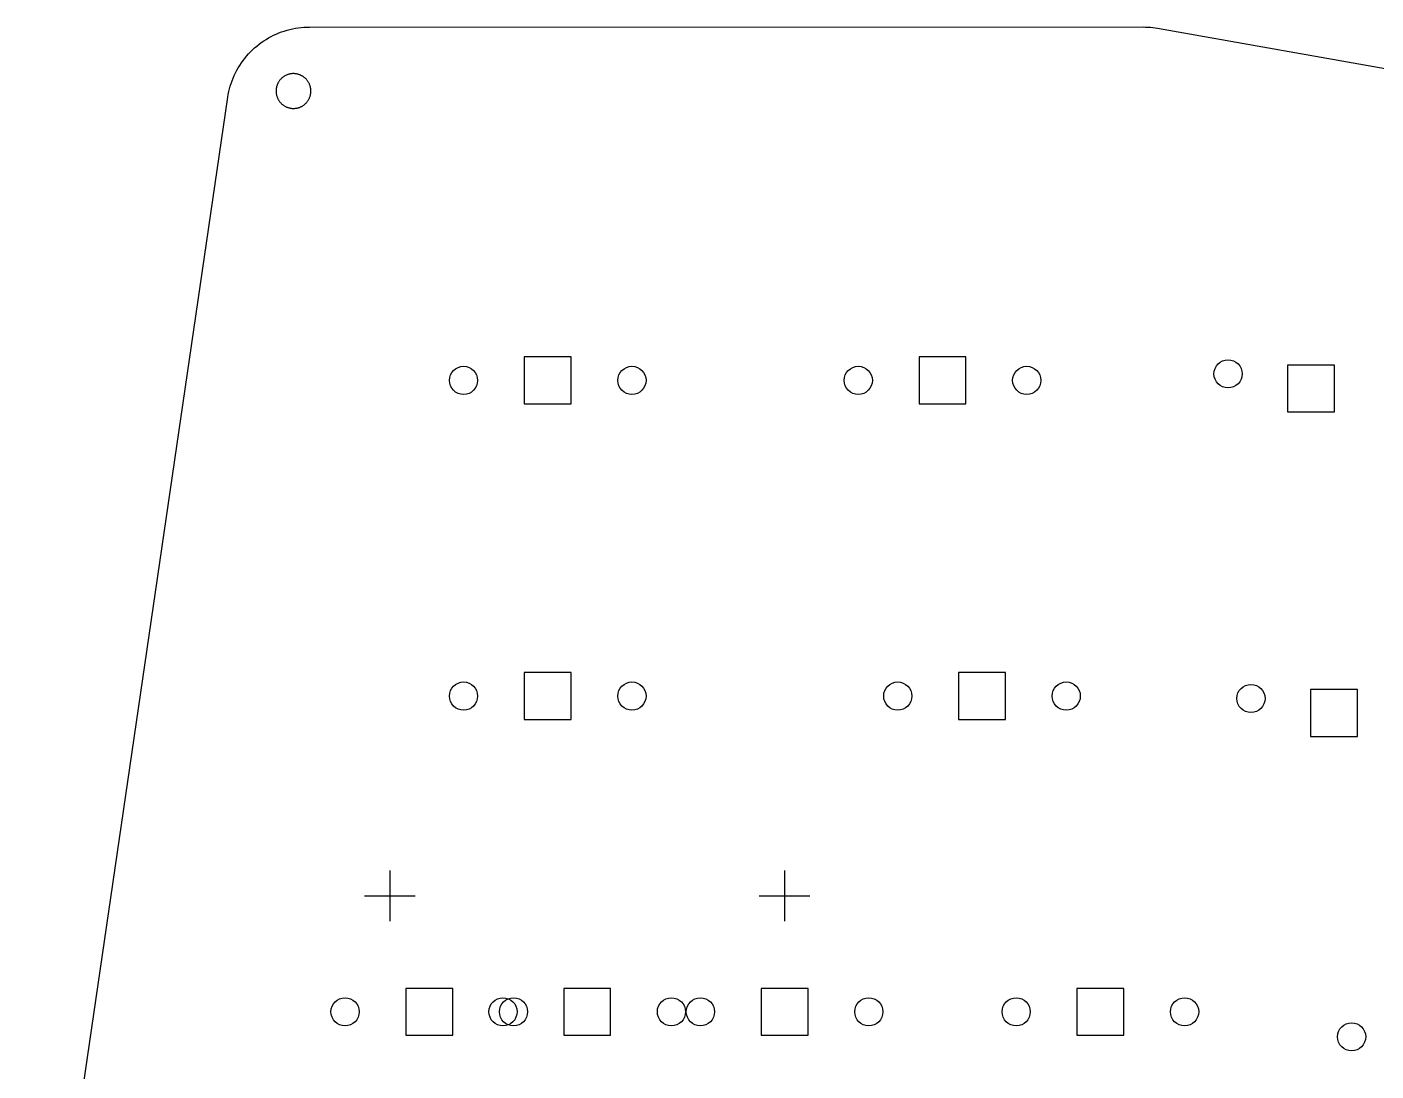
# Model space of a CAD drawing. Extents: x 52 to 383, y -189 to -68.
# Drawn here: x 53.7 to 135.1, y -130.9 to -67.9 of the extents above; entities that cross this region are included whole.
import ezdxf

# ---------------------------------------------------------------- set-up
doc = ezdxf.new("R2010")
doc.units = 0
doc.layers.add('BLACK', color=7, linetype='CONTINUOUS')

msp = doc.modelspace()

# ---------------------------------------------------------------- linework, layer by layer
at = {"layer": 'BLACK', "linetype": 'CONTINUOUS'}
for p, q in [((68.7723, -68.3726), (68.9317, -68.3056)), ((68.9317, -68.3056), (69.0933, -68.2442)), ((69.0933, -68.2442), (69.2569, -68.1884)), ((69.2569, -68.1884), (69.4224, -68.1383)), ((69.4224, -68.1383), (69.5895, -68.0939)), ((69.5895, -68.0939), (69.7581, -68.0554)), ((69.7581, -68.0554), (69.9279, -68.0227)), ((69.9279, -68.0227), (70.0987, -67.9959)), ((70.0987, -67.9959), (70.2703, -67.975)), ((70.2703, -67.975), (70.4426, -67.96)), ((70.4426, -67.96), (70.6152, -67.9511)), ((70.6152, -67.9511), (70.7881, -67.9481)), ((70.7881, -67.9481), (121.061, -67.9444)), ((121.061, -67.9444), (121.207, -67.9465)), ((121.207, -67.9465), (121.353, -67.9528)), ((121.353, -67.9528), (121.498, -67.9634)), ((121.498, -67.9634), (121.643, -67.9782)), ((121.643, -67.9782), (121.788, -67.9973)), ((121.788, -67.9973), (121.931, -68.0206)), ((121.931, -68.0206), (208.033, -83.2315)), ((67.4679, -69.2098), (67.5992, -69.0973)), ((67.5992, -69.0973), (67.7342, -68.9893)), ((67.7342, -68.9893), (67.8729, -68.8861)), ((67.8729, -68.8861), (68.0151, -68.7877)), ((68.0151, -68.7877), (68.1606, -68.6943)), ((68.1606, -68.6943), (68.3093, -68.606)), ((68.3093, -68.606), (68.4609, -68.5229)), ((68.4609, -68.5229), (68.6153, -68.445)), ((68.6153, -68.445), (68.7723, -68.3726)), ((66.6686, -70.1148), (66.7691, -69.9741)), ((66.7691, -69.9741), (66.8743, -69.8369)), ((66.8743, -69.8369), (66.9842, -69.7034)), ((66.9842, -69.7034), (67.0987, -69.5738)), ((67.0987, -69.5738), (67.2175, -69.4483)), ((67.2175, -69.4483), (67.3407, -69.3269)), ((67.3407, -69.3269), (67.4679, -69.2098)), ((66.2426, -70.8659), (66.3173, -70.71)), ((66.3173, -70.71), (66.3974, -70.5567)), ((66.3974, -70.5567), (66.4827, -70.4063)), ((66.4827, -70.4063), (66.5731, -70.259)), ((66.5731, -70.259), (66.6686, -70.1148)), ((69.568, -70.7882), (69.5327, -70.7973)), ((69.6036, -70.7804), (69.568, -70.7882)), ((69.6395, -70.7738), (69.6036, -70.7804)), ((69.6755, -70.7684), (69.6395, -70.7738)), ((69.7118, -70.7643), (69.6755, -70.7684)), ((69.7481, -70.7615), (69.7118, -70.7643)), ((69.7845, -70.7599), (69.7481, -70.7615)), ((69.8209, -70.7596), (69.7845, -70.7599)), ((69.8574, -70.7605), (69.8209, -70.7596)), ((69.8938, -70.7627), (69.8574, -70.7605)), ((69.93, -70.7662), (69.8938, -70.7627)), ((69.9662, -70.7709), (69.93, -70.7662)), ((70.0021, -70.7769), (69.9662, -70.7709)), ((70.0379, -70.7842), (70.0021, -70.7769)), ((70.0733, -70.7926), (70.0379, -70.7842)), ((70.1084, -70.8023), (70.0733, -70.7926)), ((65.9522, -71.679), (65.9989, -71.5126)), ((65.9989, -71.5126), (66.0514, -71.3478)), ((66.0514, -71.3478), (66.1096, -71.185)), ((66.1096, -71.185), (66.1734, -71.0243)), ((66.1734, -71.0243), (66.2426, -70.8659)), ((68.7885, -71.5746), (68.7809, -71.6103)), ((68.7972, -71.5392), (68.7885, -71.5746)), ((68.8072, -71.5042), (68.7972, -71.5392)), ((68.8184, -71.4695), (68.8072, -71.5042)), ((68.8308, -71.4352), (68.8184, -71.4695)), ((68.8444, -71.4014), (68.8308, -71.4352)), ((68.8591, -71.3681), (68.8444, -71.4014)), ((68.875, -71.3353), (68.8591, -71.3681)), ((68.8921, -71.3031), (68.875, -71.3353)), ((68.9102, -71.2714), (68.8921, -71.3031)), ((68.9294, -71.2405), (68.9102, -71.2714)), ((68.9497, -71.2102), (68.9294, -71.2405)), ((68.971, -71.1806), (68.9497, -71.2102)), ((68.9934, -71.1518), (68.971, -71.1806)), ((69.0167, -71.1238), (68.9934, -71.1518)), ((69.041, -71.0966), (69.0167, -71.1238)), ((69.0662, -71.0703), (69.041, -71.0966)), ((69.0923, -71.0449), (69.0662, -71.0703)), ((69.1192, -71.0204), (69.0923, -71.0449)), ((69.147, -70.9968), (69.1192, -71.0204)), ((69.1757, -70.9742), (69.147, -70.9968)), ((69.205, -70.9526), (69.1757, -70.9742)), ((69.2351, -70.9321), (69.205, -70.9526)), ((69.2659, -70.9126), (69.2351, -70.9321)), ((69.2974, -70.8942), (69.2659, -70.9126)), ((69.3295, -70.8769), (69.2974, -70.8942)), ((69.3621, -70.8607), (69.3295, -70.8769)), ((69.3953, -70.8457), (69.3621, -70.8607)), ((69.429, -70.8318), (69.3953, -70.8457)), ((69.4632, -70.8191), (69.429, -70.8318)), ((69.4978, -70.8076), (69.4632, -70.8191)), ((69.5327, -70.7973), (69.4978, -70.8076)), ((70.1432, -70.8132), (70.1084, -70.8023)), ((70.1776, -70.8253), (70.1432, -70.8132)), ((70.2115, -70.8386), (70.1776, -70.8253)), ((70.245, -70.8531), (70.2115, -70.8386)), ((70.2779, -70.8687), (70.245, -70.8531)), ((70.3103, -70.8854), (70.2779, -70.8687)), ((70.3421, -70.9033), (70.3103, -70.8854)), ((70.3732, -70.9222), (70.3421, -70.9033)), ((70.4037, -70.9422), (70.3732, -70.9222)), ((70.4334, -70.9633), (70.4037, -70.9422)), ((70.4624, -70.9854), (70.4334, -70.9633)), ((70.4906, -71.0085), (70.4624, -70.9854)), ((70.518, -71.0325), (70.4906, -71.0085)), ((70.5446, -71.0575), (70.518, -71.0325)), ((70.5702, -71.0834), (70.5446, -71.0575)), ((70.595, -71.1101), (70.5702, -71.0834)), ((70.6188, -71.1377), (70.595, -71.1101)), ((70.6416, -71.1661), (70.6188, -71.1377)), ((70.6634, -71.1953), (70.6416, -71.1661)), ((70.6842, -71.2252), (70.6634, -71.1953)), ((70.704, -71.2559), (70.6842, -71.2252)), ((70.7227, -71.2872), (70.704, -71.2559)), ((70.7403, -71.3191), (70.7227, -71.2872)), ((70.7567, -71.3516), (70.7403, -71.3191)), ((70.772, -71.3847), (70.7567, -71.3516)), ((70.7862, -71.4183), (70.772, -71.3847)), ((70.7992, -71.4523), (70.7862, -71.4183)), ((70.811, -71.4868), (70.7992, -71.4523)), ((70.8216, -71.5217), (70.811, -71.4868)), ((70.831, -71.5569), (70.8216, -71.5217)), ((70.8391, -71.5924), (70.831, -71.5569)), ((70.8461, -71.6282), (70.8391, -71.5924)), ((53.7373, -155.089), (65.8468, -72.1867)), ((65.8468, -72.1867), (65.876, -72.0163)), ((65.876, -72.0163), (65.9112, -71.847)), ((65.9112, -71.847), (65.9522, -71.679)), ((68.7633, -71.7549), (68.762, -71.7913)), ((68.762, -71.7913), (68.762, -71.8278)), ((68.762, -71.8278), (68.7633, -71.8642)), ((68.7658, -71.7185), (68.7633, -71.7549)), ((68.7633, -71.8642), (68.7658, -71.9005)), ((68.7696, -71.6823), (68.7658, -71.7185)), ((68.7658, -71.9005), (68.7696, -71.9368)), ((68.7746, -71.6462), (68.7696, -71.6823)), ((68.7696, -71.9368), (68.7746, -71.9729)), ((68.7809, -71.6103), (68.7746, -71.6462)), ((68.7746, -71.9729), (68.7809, -72.0088)), ((68.7809, -72.0088), (68.7885, -72.0445)), ((68.7885, -72.0445), (68.7972, -72.0798)), ((68.7972, -72.0798), (68.8072, -72.1149)), ((68.8072, -72.1149), (68.8184, -72.1496)), ((68.8184, -72.1496), (68.8308, -72.1838)), ((68.8308, -72.1838), (68.8444, -72.2177)), ((68.8444, -72.2177), (68.8591, -72.251)), ((68.8591, -72.251), (68.875, -72.2838)), ((68.875, -72.2838), (68.8921, -72.316)), ((68.8921, -72.316), (68.9102, -72.3476)), ((68.9102, -72.3476), (68.9294, -72.3786)), ((68.9294, -72.3786), (68.9497, -72.4089)), ((68.9497, -72.4089), (68.971, -72.4384)), ((70.6634, -72.4238), (70.6842, -72.3938)), ((70.6842, -72.3938), (70.704, -72.3632)), ((70.704, -72.3632), (70.7227, -72.3319)), ((70.7227, -72.3319), (70.7403, -72.3)), ((70.7403, -72.3), (70.7567, -72.2675)), ((70.7567, -72.2675), (70.772, -72.2344)), ((70.772, -72.2344), (70.7862, -72.2008)), ((70.7862, -72.2008), (70.7992, -72.1668)), ((70.7992, -72.1668), (70.811, -72.1323)), ((70.811, -72.1323), (70.8216, -72.0974)), ((70.8216, -72.0974), (70.831, -72.0622)), ((70.831, -72.0622), (70.8391, -72.0267)), ((70.8391, -72.0267), (70.8461, -71.9909)), ((70.8517, -71.6642), (70.8461, -71.6282)), ((70.8461, -71.9909), (70.8517, -71.9549)), ((70.8561, -71.7004), (70.8517, -71.6642)), ((70.8517, -71.9549), (70.8561, -71.9187)), ((70.8593, -71.7367), (70.8561, -71.7004)), ((70.8561, -71.9187), (70.8593, -71.8824)), ((70.8612, -71.7731), (70.8593, -71.7367)), ((70.8593, -71.8824), (70.8612, -71.846)), ((70.8618, -71.8095), (70.8612, -71.7731)), ((70.8612, -71.846), (70.8618, -71.8095)), ((68.971, -72.4384), (68.9934, -72.4672)), ((68.9934, -72.4672), (69.0167, -72.4953)), ((69.0167, -72.4953), (69.041, -72.5224)), ((69.041, -72.5224), (69.0662, -72.5488)), ((69.0662, -72.5488), (69.0923, -72.5742)), ((69.0923, -72.5742), (69.1192, -72.5987)), ((69.1192, -72.5987), (69.147, -72.6223)), ((69.147, -72.6223), (69.1757, -72.6449)), ((69.1757, -72.6449), (69.205, -72.6664)), ((69.205, -72.6664), (69.2351, -72.687)), ((69.2351, -72.687), (69.2659, -72.7065)), ((69.2659, -72.7065), (69.2974, -72.7249)), ((69.2974, -72.7249), (69.3295, -72.7422)), ((69.3295, -72.7422), (69.3621, -72.7584)), ((69.3621, -72.7584), (69.3953, -72.7734)), ((69.3953, -72.7734), (69.429, -72.7873)), ((69.429, -72.7873), (69.4632, -72.8)), ((69.4632, -72.8), (69.4978, -72.8115)), ((69.4978, -72.8115), (69.5327, -72.8218)), ((69.5327, -72.8218), (69.568, -72.8308)), ((69.568, -72.8308), (69.6036, -72.8387)), ((69.6036, -72.8387), (69.6395, -72.8453)), ((69.6395, -72.8453), (69.6755, -72.8507)), ((69.6755, -72.8507), (69.7118, -72.8548)), ((69.7118, -72.8548), (69.7481, -72.8576)), ((69.7481, -72.8576), (69.7845, -72.8592)), ((69.7845, -72.8592), (69.8209, -72.8595)), ((69.8209, -72.8595), (69.8574, -72.8585)), ((69.8574, -72.8585), (69.8938, -72.8563)), ((69.8938, -72.8563), (69.93, -72.8529)), ((69.93, -72.8529), (69.9662, -72.8481)), ((69.9662, -72.8481), (70.0021, -72.8421)), ((70.0021, -72.8421), (70.0379, -72.8349)), ((70.0379, -72.8349), (70.0733, -72.8265)), ((70.0733, -72.8265), (70.1084, -72.8168)), ((70.1084, -72.8168), (70.1432, -72.8059)), ((70.1432, -72.8059), (70.1776, -72.7938)), ((70.1776, -72.7938), (70.2115, -72.7805)), ((70.2115, -72.7805), (70.245, -72.766)), ((70.245, -72.766), (70.2779, -72.7504)), ((70.2779, -72.7504), (70.3103, -72.7337)), ((70.3103, -72.7337), (70.3421, -72.7158)), ((70.3421, -72.7158), (70.3732, -72.6969)), ((70.3732, -72.6969), (70.4037, -72.6768)), ((70.4037, -72.6768), (70.4334, -72.6558)), ((70.4334, -72.6558), (70.4624, -72.6337)), ((70.4624, -72.6337), (70.4906, -72.6106)), ((70.4906, -72.6106), (70.518, -72.5866)), ((70.518, -72.5866), (70.5446, -72.5616)), ((70.5446, -72.5616), (70.5702, -72.5357)), ((70.5702, -72.5357), (70.595, -72.509)), ((70.595, -72.509), (70.6188, -72.4814)), ((70.6188, -72.4814), (70.6416, -72.4529)), ((70.6416, -72.4529), (70.6634, -72.4238)), ((86.5632, -87.8524), (83.7348, -87.8524)), ((83.7348, -87.8524), (83.7348, -90.6808)), ((86.5632, -90.6808), (86.5632, -87.8524)), ((110.375, -87.8524), (107.547, -87.8524)), ((107.547, -87.8524), (107.547, -90.6808)), ((110.375, -90.6808), (110.375, -87.8524)), ((132.602, -88.3418), (129.774, -88.3418)), ((129.774, -88.3418), (129.774, -91.1702)), ((132.602, -91.1702), (132.602, -88.3418)), ((83.7348, -90.6808), (86.5632, -90.6808)), ((107.547, -90.6808), (110.375, -90.6808)), ((129.774, -91.1702), (132.602, -91.1702)), ((86.5632, -106.902), (83.7348, -106.902)), ((83.7348, -106.902), (83.7348, -109.731)), ((86.5632, -109.731), (86.5632, -106.902)), ((112.757, -106.902), (109.929, -106.902)), ((109.929, -106.902), (109.929, -109.731)), ((112.757, -109.731), (112.757, -106.902)), ((133.985, -107.929), (131.156, -107.929)), ((131.156, -107.929), (131.156, -110.758)), ((133.985, -110.758), (133.985, -107.929)), ((83.7348, -109.731), (86.5632, -109.731)), ((109.929, -109.731), (112.757, -109.731)), ((131.156, -110.758), (133.985, -110.758)), ((75.6302, -118.842), (75.6302, -121.892)), ((99.4302, -118.842), (99.4302, -121.892)), ((74.1052, -120.367), (77.1552, -120.367)), ((97.9052, -120.367), (100.955, -120.367)), ((79.4195, -125.952), (76.591, -125.952)), ((76.591, -125.952), (76.591, -128.781)), ((79.4195, -128.781), (79.4195, -125.952)), ((88.9445, -125.952), (86.116, -125.952)), ((86.116, -125.952), (86.116, -128.781)), ((88.9445, -128.781), (88.9445, -125.952)), ((100.851, -125.952), (98.0223, -125.952)), ((98.0223, -125.952), (98.0223, -128.781)), ((100.851, -128.781), (100.851, -125.952)), ((119.901, -125.952), (117.072, -125.952)), ((117.072, -125.952), (117.072, -128.781)), ((119.901, -128.781), (119.901, -125.952)), ((76.591, -128.781), (79.4195, -128.781)), ((86.116, -128.781), (88.9445, -128.781)), ((98.0223, -128.781), (100.851, -128.781)), ((117.072, -128.781), (119.901, -128.781))]:
    msp.add_line(p, q, dxfattribs=at)
at = {"layer": 'BLACK'}
for centre in [(80.069, -89.2666), (90.229, -89.2666), (103.881, -89.2666), (114.041, -89.2666), (126.185, -88.8739), (80.069, -108.317), (90.229, -108.317), (106.263, -108.317), (116.423, -108.317), (127.568, -108.461), (72.9252, -127.367), (82.4502, -127.367), (83.0852, -127.367), (92.6102, -127.367), (94.3565, -127.367), (104.516, -127.367), (113.406, -127.367), (123.566, -127.367), (133.64, -128.876)]:
    msp.add_circle(centre, 0.85, dxfattribs=at)

doc.saveas('drawing.dxf')
